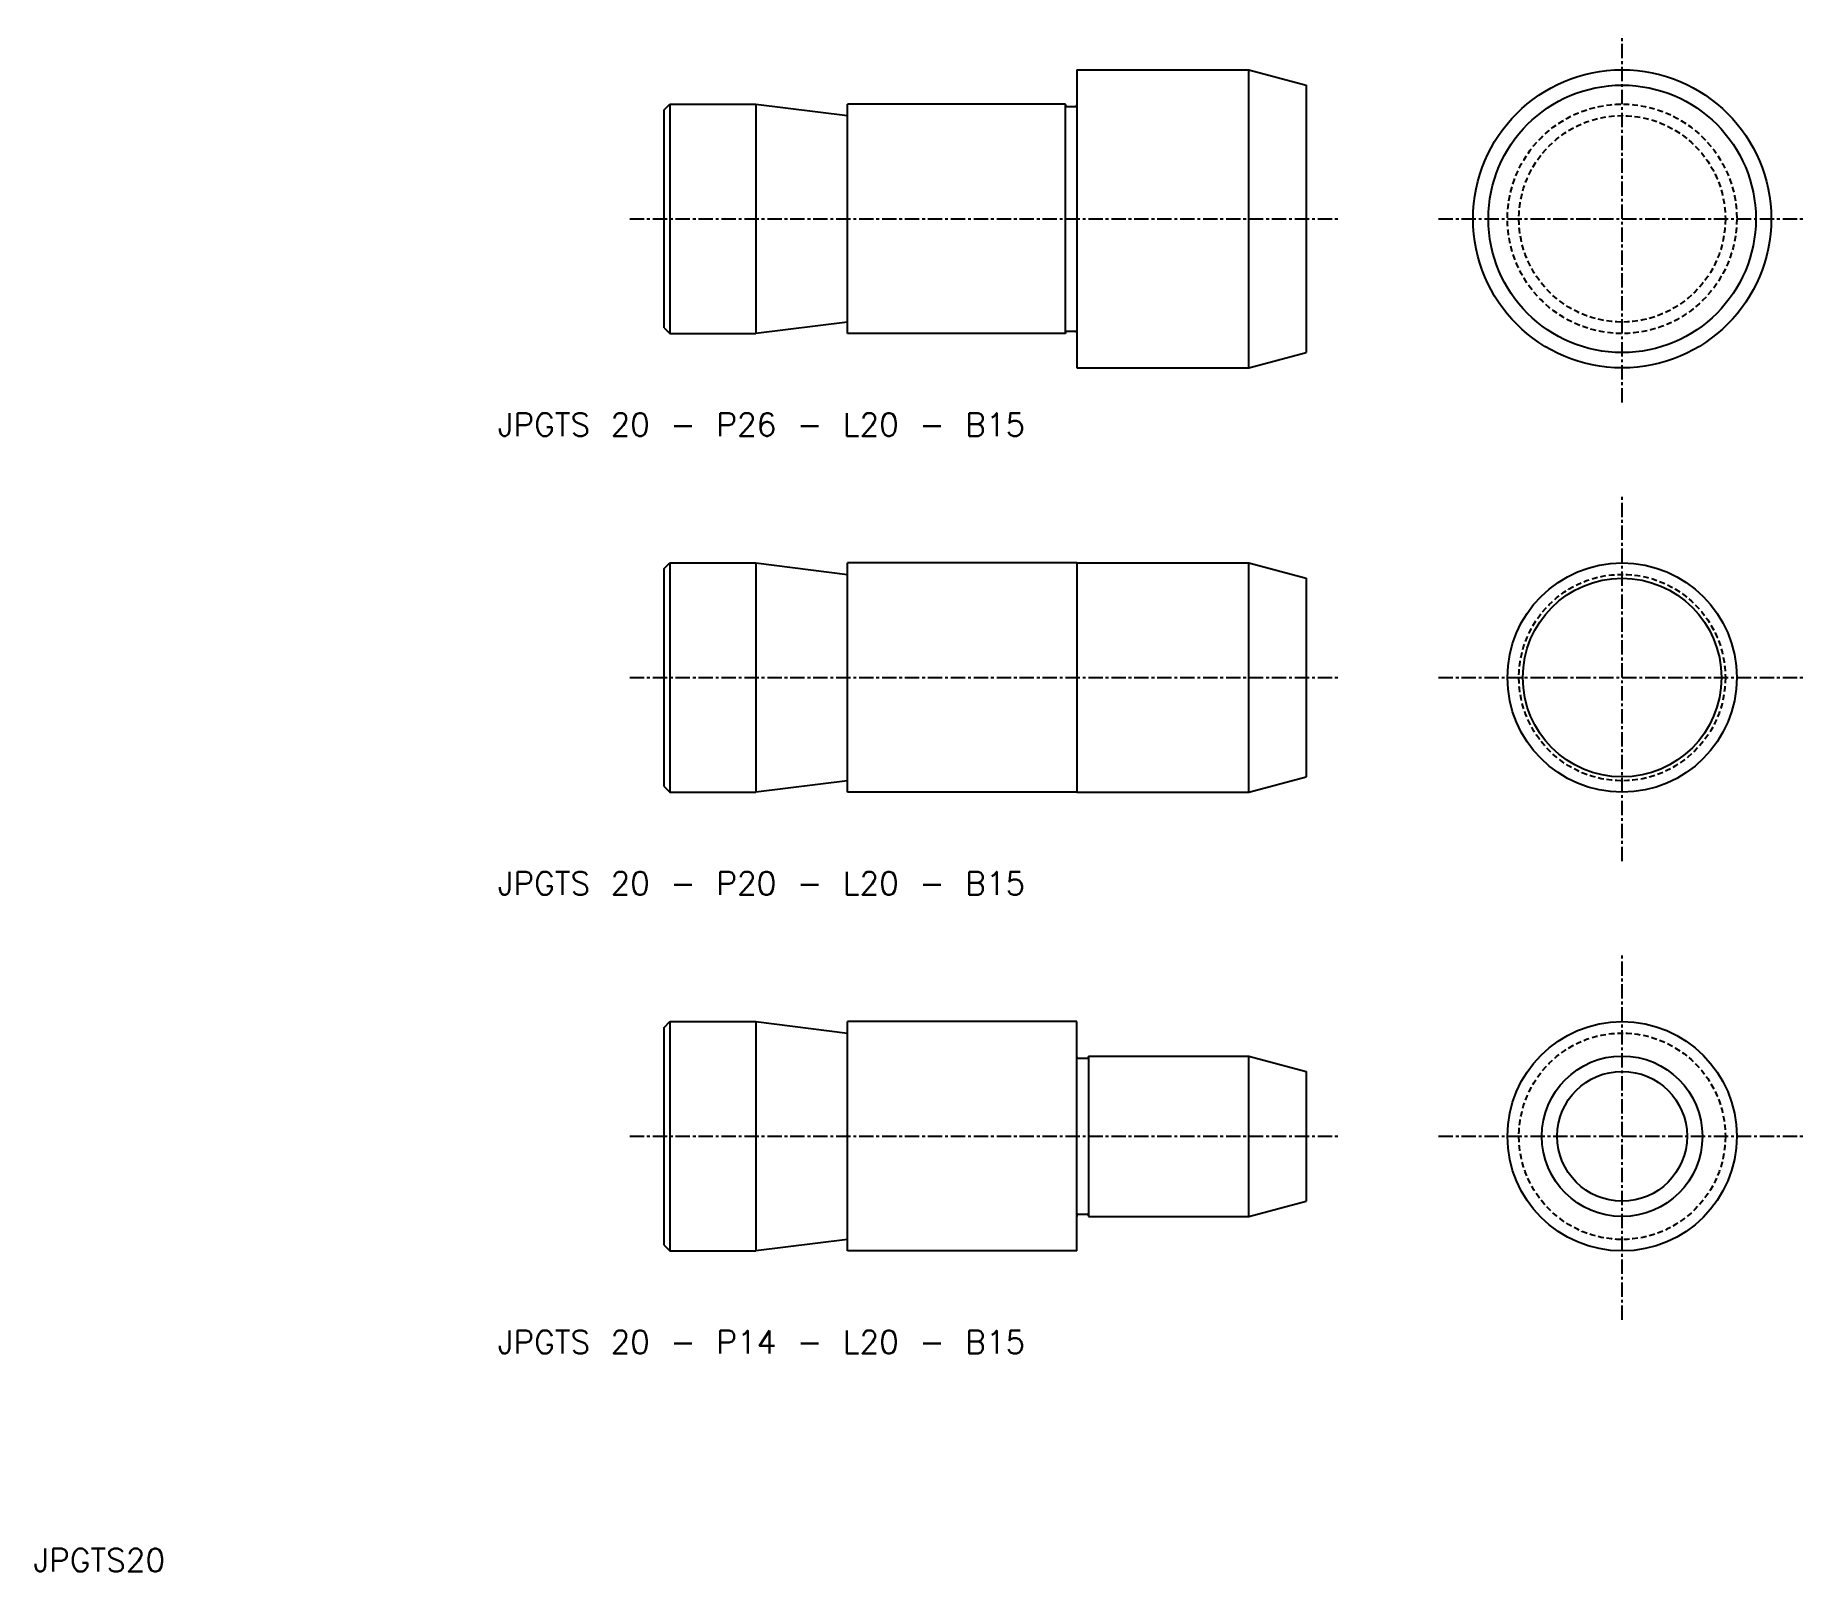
# Model space of a CAD drawing. Extents: x 5 to 160, y 5 to 139.
import ezdxf

# ---------------------------------------------------------------- set-up
doc = ezdxf.new("R2010")
doc.units = 0
doc.linetypes.add('CENTER', pattern=[2, 1.25, -0.25, 0.25, -0.25])
doc.linetypes.add('DASHED', pattern=[0.75, 0.5, -0.25])
doc.layers.get('0').update_dxf_attribs({"linetype": 'CONTINUOUS'})
doc.layers.add('CENTER', color=1, linetype='CENTER')
doc.styles.get("Standard").update_dxf_attribs({"font": 'txt.shx', "width": 0.8, "bigfont": 'bigfont.shx'})

msp = doc.modelspace()

# ---------------------------------------------------------------- linework, layer by layer
at = {"color": 7, "linetype": 'CONTINUOUS'}
for p, q in [((96, 135.96), (111, 135.96)), ((96, 135.96), (96, 109.96)), ((111, 135.96), (116, 134.62)), ((111, 109.96), (111, 135.96)), ((116, 134.62), (116, 111.3)), ((60, 132.46), (60.5, 132.96)), ((60.5, 132.96), (68, 132.96)), ((60.5, 132.96), (60.5, 112.96)), ((68, 132.96), (76, 131.96)), ((68, 132.96), (68, 112.96)), ((95, 132.96), (76, 132.96)), ((76, 112.96), (76, 132.96)), ((95, 132.86), (95, 132.96)), ((95, 112.96), (95, 132.96)), ((95.1, 132.76), (95.9, 132.76)), ((60, 113.46), (60, 132.46)), ((60, 113.46), (60.5, 112.96)), ((60.5, 112.96), (68, 112.96)), ((76, 113.96), (68, 112.96)), ((95, 112.96), (76, 112.96)), ((95, 113.06), (95, 112.96)), ((95.1, 113.16), (95.9, 113.16)), ((111, 109.96), (116, 111.3)), ((96, 109.96), (111, 109.96)), ((60, 92.46), (60.5, 92.96)), ((60.5, 92.96), (68, 92.96)), ((60.5, 92.96), (60.5, 72.96)), ((68, 92.96), (68, 72.96)), ((68, 92.96), (76, 91.96)), ((96, 92.96), (76, 92.96)), ((76, 72.96), (76, 92.96)), ((96, 92.96), (111, 92.96)), ((96, 92.96), (96, 72.96)), ((111, 92.96), (116, 91.62)), ((111, 72.96), (111, 92.96)), ((60, 73.46), (60, 92.46)), ((116, 91.62), (116, 74.3)), ((111, 72.96), (116, 74.3)), ((60, 73.46), (60.5, 72.96)), ((60.5, 72.96), (68, 72.96)), ((76, 73.96), (68, 72.96)), ((96, 72.96), (76, 72.96)), ((96, 72.96), (111, 72.96)), ((60, 52.46), (60.5, 52.96)), ((60.5, 52.96), (68, 52.96)), ((60.5, 52.96), (60.5, 32.96)), ((68, 52.96), (68, 32.96)), ((68, 52.96), (76, 51.96)), ((96, 52.96), (76, 52.96)), ((76, 32.96), (76, 52.96)), ((96, 32.96), (96, 52.96)), ((96, 52.86), (96, 52.96)), ((60, 33.46), (60, 52.46)), ((96.1, 49.76), (96.9, 49.76)), ((97, 49.96), (111, 49.96)), ((97, 49.96), (97, 35.96)), ((111, 49.96), (116, 48.62)), ((111, 35.96), (111, 49.96)), ((116, 48.62), (116, 37.3)), ((111, 35.96), (116, 37.3)), ((96, 36.06), (96, 35.96)), ((96.1, 36.16), (96.9, 36.16)), ((97, 35.96), (111, 35.96)), ((60, 33.46), (60.5, 32.96)), ((60.5, 32.96), (68, 32.96)), ((76, 33.96), (68, 32.96)), ((96, 32.96), (76, 32.96))]:
    msp.add_line(p, q, dxfattribs=at)
for centre, radius in [((143.54, 122.96), 13), ((143.54, 122.96), 11.66), ((143.54, 82.96), 10), ((143.54, 82.96), 8.66), ((143.54, 42.96), 10), ((143.54, 42.96), 7), ((143.54, 42.96), 5.66)]:
    msp.add_circle(centre, radius, dxfattribs=at)
at = {"color": 3, "linetype": 'DASHED'}
for centre, radius in [((143.54, 122.96), 10), ((143.54, 122.96), 9), ((143.54, 82.96), 9), ((143.54, 42.96), 9)]:
    msp.add_circle(centre, radius, dxfattribs=at)
at = {"color": 7, "linetype": 'CONTINUOUS'}
for centre, start, end in [((95.1, 132.86), 180, 270), ((95.9, 132.86), 270, 0), ((95.1, 113.06), 90, 180), ((95.9, 113.06), 0, 90), ((96.1, 49.86), 180, 270), ((96.9, 49.86), 270, 0), ((96.1, 36.06), 90, 180), ((96.9, 36.06), 0, 90)]:
    msp.add_arc(centre, 0.1, start, end, dxfattribs=at)
at = {"layer": 'CENTER', "color": 1, "linetype": 'CENTER'}
for p, q in [((143.54, 106.96), (143.54, 138.96)), ((57, 122.96), (119, 122.96)), ((127.54, 122.96), (159.54, 122.96)), ((143.54, 66.96), (143.54, 98.96)), ((57, 82.96), (119, 82.96)), ((127.54, 82.96), (159.54, 82.96)), ((143.54, 26.96), (143.54, 58.96)), ((57, 42.96), (119, 42.96)), ((127.54, 42.96), (159.54, 42.96))]:
    msp.add_line(p, q, dxfattribs=at)

# ---------------------------------------------------------------- texts
at = {"color": 7, "linetype": 'CONTINUOUS'}
for s, p in [('JPGTS 20 - P26 - L20 - B15', (45.49, 104.02)), ('JPGTS 20 - P20 - L20 - B15', (45.49, 64.02)), ('JPGTS 20 - P14 - L20 - B15', (45.49, 24.02)), ('JPGTS20', (5, 5))]:
    msp.add_text(s, height=2, dxfattribs=at).set_placement(p)

doc.saveas('drawing.dxf')
